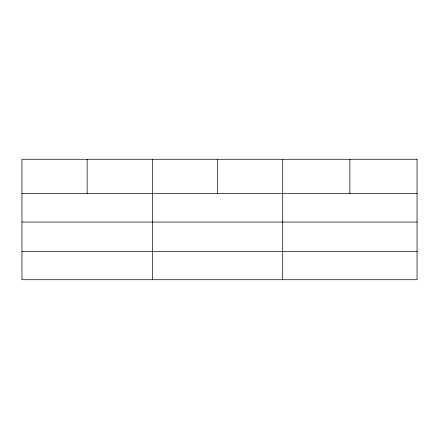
<?xml version="1.0" encoding="UTF-8"?>
<svg xmlns="http://www.w3.org/2000/svg" width="439" height="439" viewBox="0 0 439 439"><rect width="100%" height="100%" fill="white"/><g stroke="black" fill="none" stroke-linecap="round" stroke-linejoin="round"><path stroke-width="0.66" d="M21.95 193.648L417.05 193.648M21.95 222.052L417.05 222.052M21.95 251.322L417.05 251.322M349.883 159.275L349.883 193.648M282.716 159.275L282.716 279.725M217.524 159.275L217.524 193.648M152.333 159.275L152.333 279.725M87.141 159.275L87.141 193.648M417.05 159.275L21.95 159.275L21.95 279.725L417.05 279.725L417.05 159.275"/></g></svg>
